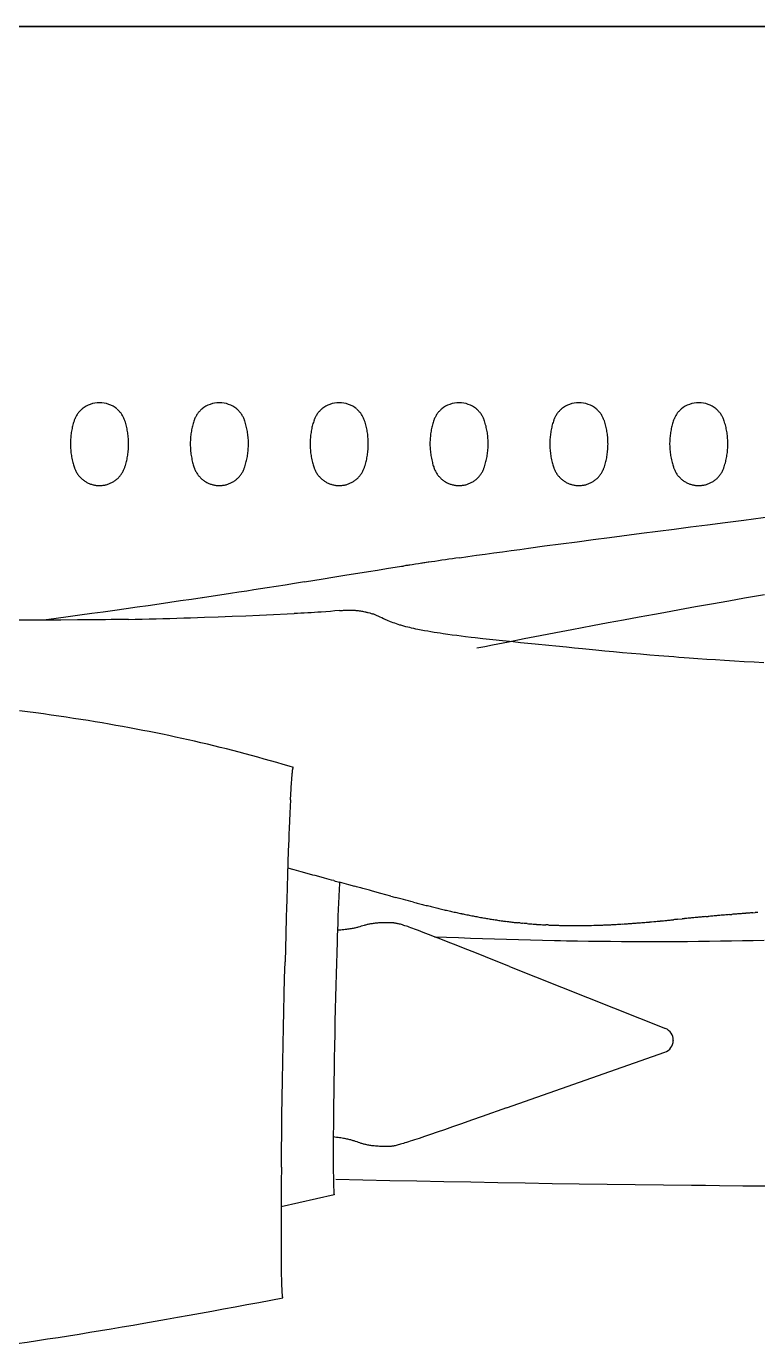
# Model space of a CAD drawing. Header units: millimetres. Extents: x -1718 to 143559, y -78490 to 15626.
# Drawn here: x 24777 to 28962, y -801 to 6736 of the extents above; entities that cross this region are included whole.
import ezdxf

# ---------------------------------------------------------------- set-up
doc = ezdxf.new("R2010")
doc.units = ezdxf.units.MM
doc.header["$MEASUREMENT"] = 0
doc.layers.get('0').update_dxf_attribs({"linetype": 'CONTINUOUS'})

msp = doc.modelspace()

# ---------------------------------------------------------------- linework, layer by layer
at = {"color": 7, "ltscale": 0.03937}
for p, q in [((42797.4, 6736.5), (14934.1, 6736.5)), ((14934.1, 6736.5), (42798.3, 6736.5)), ((42797.4, 6736.5), (14934.1, 6736.5)), ((27446.2, 3225.6), (27389.5, 3232.1)), ((26309.5, 1909.4), (26272.6, 1919.4)), ((26350, 1898.5), (26309.5, 1909.4)), ((26416.7, 1880.5), (26357.1, 1896.6)), ((26478.1, 1864), (26428.9, 1877.3)), ((26523.9, 1851.6), (26482.4, 1862.8)), ((26657.1, 1815.8), (26623.3, 1824.9)), ((26739.8, 1793.4), (26703, 1803.4)), ((26805.5, 1775.6), (26757.9, 1788.5)), ((26834.1, 1767.9), (26805.5, 1775.6)), ((26862.7, 1760.1), (26834.1, 1767.9)), ((28505.2, 1627.1), (28530.2, 1629.6)), ((27542, 1357.6), (28434.1, 1002.7)), ((27525.8, 548.4), (28431.4, 867.1)), ((26539.3, 49.7), (26234.6, -17.7))]:
    msp.add_line(p, q, dxfattribs=at)
at = {"color": 7, "ltscale": 1.15342e-05}
msp.add_line((27351.5, 3697), (27351.5, 3697), dxfattribs=at)
msp.add_line((27351.5, 3697), (27351.5, 3697), dxfattribs=at)
at = {"color": 7, "ltscale": 3.84473e-06}
msp.add_line((25949.9, 3479.2), (25949.9, 3479.2), dxfattribs=at)
msp.add_line((25949.9, 3479.2), (25949.9, 3479.2), dxfattribs=at)
at = {"color": 7, "ltscale": 9.61184e-06}
msp.add_line((25361.1, 3343.3), (25361.1, 3343.3), dxfattribs=at)
at = {"color": 7, "ltscale": 0.007307}
msp.add_line((26357.1, 1896.6), (26350, 1898.5), dxfattribs=at)
at = {"color": 7, "ltscale": 0.012387}
msp.add_line((26428.9, 1877.3), (26416.7, 1880.5), dxfattribs=at)
at = {"color": 7, "ltscale": 0.004293}
msp.add_line((26482.4, 1862.8), (26478.1, 1864), dxfattribs=at)
at = {"color": 7, "ltscale": 0.012532}
msp.add_line((26536.2, 1848.3), (26523.9, 1851.6), dxfattribs=at)
at = {"color": 7, "ltscale": 0.012501}
msp.add_line((26703, 1803.4), (26690.7, 1806.7), dxfattribs=at)
at = {"color": 7, "ltscale": 0.018505}
msp.add_line((26757.9, 1788.5), (26739.8, 1793.4), dxfattribs=at)
at = {"color": 7, "ltscale": 0.014645}
msp.add_line((26905.7, 1748.6), (26891.3, 1752.4), dxfattribs=at)
at = {"color": 7, "ltscale": 0.014646}
msp.add_line((26920.1, 1744.7), (26905.7, 1748.6), dxfattribs=at)
at = {"color": 7, "ltscale": 0.014661}
msp.add_line((26934.5, 1740.9), (26920.1, 1744.7), dxfattribs=at)
at = {"color": 7, "ltscale": 0.014689}
msp.add_line((26948.9, 1737.1), (26934.5, 1740.9), dxfattribs=at)
at = {"color": 7, "ltscale": 0.014716}
msp.add_line((26963.4, 1733.2), (26948.9, 1737.1), dxfattribs=at)
at = {"color": 7, "ltscale": 0.014747}
msp.add_line((26977.9, 1729.4), (26963.4, 1733.2), dxfattribs=at)
at = {"color": 7, "ltscale": 0.014763}
msp.add_line((26992.4, 1725.6), (26977.9, 1729.4), dxfattribs=at)
at = {"color": 7, "ltscale": 0.013291}
msp.add_line((28935.5, 1664.3), (28949, 1665.3), dxfattribs=at)
at = {"color": 7, "ltscale": 0.000980415}
msp.add_line((27906, 1591.6), (27907, 1591.6), dxfattribs=at)
at = {"color": 7, "ltscale": 0.012749}
msp.add_line((28011.6, 1592.6), (28024.6, 1592.9), dxfattribs=at)
at = {"color": 7, "ltscale": 0.012715}
msp.add_line((28024.6, 1592.9), (28037.5, 1593.2), dxfattribs=at)
at = {"color": 7, "ltscale": 0.012694}
msp.add_line((28050.4, 1593.6), (28063.3, 1594), dxfattribs=at)
at = {"color": 7, "ltscale": 0.012668}
msp.add_line((28063.3, 1594), (28076.2, 1594.5), dxfattribs=at)
at = {"color": 7, "ltscale": 0.012633}
msp.add_line((28089.1, 1595), (28101.9, 1595.6), dxfattribs=at)
at = {"color": 7, "ltscale": 0.012604}
msp.add_line((28101.9, 1595.6), (28114.7, 1596.1), dxfattribs=at)
at = {"color": 7, "ltscale": 0.01258}
msp.add_line((28127.5, 1596.8), (28140.3, 1597.4), dxfattribs=at)
at = {"color": 7, "ltscale": 0.012558}
msp.add_line((28140.3, 1597.4), (28153.1, 1598.1), dxfattribs=at)
at = {"color": 7, "ltscale": 0.012543}
msp.add_line((28165.8, 1598.8), (28178.5, 1599.5), dxfattribs=at)
at = {"color": 7, "ltscale": 0.012529}
msp.add_line((28178.5, 1599.5), (28191.3, 1600.3), dxfattribs=at)
at = {"color": 7, "ltscale": 0.01237}
msp.add_line((28355.2, 1612.9), (28367.7, 1614), dxfattribs=at)
at = {"color": 7, "ltscale": 0.013323}
msp.add_line((28665.3, 1642.3), (28678.8, 1643.5), dxfattribs=at)
at = {"color": 7, "ltscale": 0.013301}
msp.add_line((28800.4, 1653.9), (28813.9, 1655), dxfattribs=at)
at = {"color": 7, "ltscale": 0.000738279}
msp.add_line((28479.7, 934.7), (28479.7, 933.9), dxfattribs=at)
at = {"color": 7, "ltscale": 0.03937}
for points in [[(25095.4, 4546.6), (25091.8, 4543.5), (25088.3, 4540.2), (25084.9, 4536.9), (25081.6, 4533.4), (25078.4, 4529.9), (25075.4, 4526.2), (25072.5, 4522.5), (25069.7, 4518.6), (25067, 4514.7), (25064.5, 4510.7), (25062.1, 4506.6), (25059.8, 4502.5), (25057.7, 4498.3), (25055.7, 4494), (25053.9, 4489.6), (25052.4, 4486), (25051.1, 4482.4), (25049.5, 4477.4), (25047.3, 4470.5), (25045.2, 4463.5), (25043.2, 4456.4), (25041.4, 4449.4), (25039.6, 4442.3), (25038.1, 4435.1), (25036.6, 4428), (25035.2, 4420.8), (25034, 4413.2), (25032.8, 4405.6), (25031.8, 4397.9), (25031, 4390.3), (25030.3, 4382.6), (25029.7, 4374.9), (25029.3, 4367.3), (25029, 4359.6), (25028.9, 4351.9), (25028.9, 4344.1), (25029, 4336.4), (25029.3, 4328.7), (25029.7, 4321), (25030.3, 4313), (25031.1, 4304.9), (25032, 4296.9), (25033, 4288.9), (25034.2, 4280.9), (25035.6, 4272.9), (25037.1, 4264.9), (25038.7, 4257), (25040.5, 4249.1), (25042.5, 4241.2), (25044.3, 4234.7), (25046.1, 4228.2), (25048.1, 4221.7), (25050.1, 4215.2), (25051.5, 4211), (25052.7, 4207.8), (25053.8, 4204.9), (25055.6, 4200.5), (25057.6, 4196.1), (25059.8, 4191.7), (25062, 4187.5), (25064.4, 4183.3), (25067, 4179.2), (25069.6, 4175.1), (25072.5, 4171.2), (25075.4, 4167.3), (25078.4, 4163.6), (25081.6, 4159.9), (25084.9, 4156.3), (25088.3, 4152.9), (25091.8, 4149.5), (25095.4, 4146.3), (25099.2, 4143.1), (25103, 4140.1), (25106.8, 4137.3), (25110.7, 4134.6), (25114.7, 4132.1), (25118.8, 4129.6), (25122.9, 4127.3), (25127.1, 4125.1), (25131.4, 4123.1), (25135.7, 4121.1), (25140.1, 4119.4), (25144.6, 4117.7), (25149.1, 4116.2), (25153.6, 4114.8), (25158.2, 4113.6), (25162.9, 4112.5), (25167.5, 4111.6), (25172.2, 4110.8), (25176.9, 4110.1), (25181.5, 4109.6), (25186.2, 4109.3), (25190.8, 4109.1), (25195.4, 4109)], [(25195.4, 4109), (25199.1, 4109), (25202.8, 4109.2), (25206.5, 4109.4), (25211.2, 4109.8), (25215.9, 4110.4), (25220.5, 4111.1), (25225.2, 4111.9), (25229.8, 4112.9), (25234.3, 4114), (25238.9, 4115.3), (25243.4, 4116.7), (25247.8, 4118.3), (25252.2, 4120), (25256.6, 4121.8), (25260.9, 4123.7), (25265.1, 4125.8), (25269.2, 4128), (25273.3, 4130.4), (25277.3, 4132.8), (25281.2, 4135.4), (25285.1, 4138.1), (25288.9, 4141), (25292.7, 4144), (25296.3, 4147.1), (25299.8, 4150.3), (25303.3, 4153.6), (25306.6, 4157.1), (25309.8, 4160.6), (25312.9, 4164.2), (25315.9, 4167.9), (25318.8, 4171.7), (25321.5, 4175.6), (25324.1, 4179.6), (25326.6, 4183.7), (25329, 4187.8), (25331.2, 4192), (25333.3, 4196.3), (25335.2, 4200.6), (25337, 4205), (25338.1, 4207.8), (25339.6, 4212), (25341.1, 4216.4), (25343.3, 4223.7), (25345.5, 4231), (25347.5, 4238.3), (25349.4, 4245.7), (25351.2, 4253.1), (25352.8, 4260.6), (25354.3, 4268), (25355.7, 4275.5), (25356.9, 4283), (25358, 4290.5), (25359, 4298.5), (25359.9, 4306.5), (25360.6, 4314.5), (25361.2, 4322.5), (25361.6, 4330.6), (25361.8, 4338.6), (25361.9, 4346.6), (25361.9, 4354.7), (25361.7, 4362.7), (25361.3, 4370.7), (25360.8, 4378.7), (25360.1, 4386.7), (25359.3, 4394.7), (25358.4, 4402.6), (25357.2, 4410.5), (25356, 4418.2), (25354.6, 4425.9), (25353.1, 4433.5), (25351.4, 4441.1), (25349.6, 4448.7), (25347.7, 4456.2), (25345.6, 4463.7), (25343.3, 4471.1), (25340.9, 4478.5), (25339.9, 4481.8), (25338.4, 4485.9), (25337, 4489.5), (25335.1, 4493.9), (25333.1, 4498.2), (25331, 4502.4), (25328.8, 4506.6), (25326.3, 4510.6), (25323.8, 4514.6), (25321.2, 4518.6), (25318.4, 4522.4), (25315.4, 4526.1), (25312.4, 4529.8), (25309.2, 4533.4), (25306, 4536.8), (25302.6, 4540.2), (25299.1, 4543.4), (25295.5, 4546.6)], [(25781.4, 4546.6), (25777.7, 4543.5), (25774.2, 4540.2), (25770.9, 4536.9), (25767.6, 4533.4), (25764.4, 4529.9), (25761.4, 4526.2), (25758.5, 4522.5), (25755.7, 4518.6), (25753, 4514.7), (25750.5, 4510.7), (25748.1, 4506.6), (25745.8, 4502.5), (25743.7, 4498.3), (25741.7, 4494), (25739.8, 4489.6), (25738.4, 4486), (25737.1, 4482.4), (25735.5, 4477.4), (25733.3, 4470.5), (25731.2, 4463.5), (25729.2, 4456.4), (25727.4, 4449.4), (25725.6, 4442.3), (25724, 4435.1), (25722.6, 4428), (25721.2, 4420.8), (25720, 4413.2), (25718.8, 4405.6), (25717.8, 4397.9), (25717, 4390.3), (25716.3, 4382.6), (25715.7, 4374.9), (25715.3, 4367.3), (25715, 4359.6), (25714.9, 4351.9), (25714.9, 4344.1), (25715, 4336.4), (25715.3, 4328.7), (25715.7, 4321), (25716.3, 4313), (25717, 4304.9), (25717.9, 4296.9), (25719, 4288.9), (25720.2, 4280.9), (25721.6, 4272.9), (25723.1, 4264.9), (25724.7, 4257), (25726.5, 4249.1), (25728.5, 4241.2), (25730.2, 4234.7), (25732.1, 4228.2), (25734.1, 4221.7), (25736.1, 4215.2), (25737.5, 4211), (25738.7, 4207.8), (25739.8, 4204.9), (25741.6, 4200.5), (25743.6, 4196.1), (25745.7, 4191.7), (25748, 4187.5), (25750.4, 4183.3), (25753, 4179.2), (25755.6, 4175.1), (25758.4, 4171.2), (25761.4, 4167.3), (25764.4, 4163.6), (25767.6, 4159.9), (25770.9, 4156.3), (25774.3, 4152.9), (25777.8, 4149.5), (25781.4, 4146.3), (25785.2, 4143.1), (25789, 4140.1), (25792.8, 4137.3), (25796.7, 4134.6), (25800.7, 4132.1), (25804.7, 4129.6), (25808.9, 4127.3), (25813.1, 4125.1), (25817.4, 4123.1), (25821.7, 4121.1), (25826.1, 4119.4), (25830.6, 4117.7), (25835.1, 4116.2), (25839.6, 4114.8), (25844.2, 4113.6), (25848.9, 4112.5), (25853.5, 4111.6), (25858.2, 4110.8), (25862.9, 4110.1), (25867.5, 4109.6), (25872.1, 4109.3), (25876.8, 4109.1), (25881.4, 4109)], [(25881.4, 4109), (25885.1, 4109), (25888.8, 4109.2), (25892.5, 4109.4), (25897.2, 4109.8), (25901.8, 4110.4), (25906.5, 4111.1), (25911.1, 4111.9), (25915.8, 4112.9), (25920.3, 4114), (25924.9, 4115.3), (25929.4, 4116.7), (25933.8, 4118.3), (25938.2, 4120), (25942.6, 4121.8), (25946.8, 4123.7), (25951.1, 4125.8), (25955.2, 4128), (25959.3, 4130.4), (25963.3, 4132.8), (25967.2, 4135.4), (25971.1, 4138.1), (25974.9, 4141), (25978.6, 4144), (25982.3, 4147.1), (25985.8, 4150.3), (25989.3, 4153.6), (25992.6, 4157.1), (25995.8, 4160.6), (25998.9, 4164.2), (26001.9, 4167.9), (26004.8, 4171.7), (26007.5, 4175.6), (26010.1, 4179.6), (26012.6, 4183.7), (26014.9, 4187.8), (26017.2, 4192), (26019.3, 4196.3), (26021.2, 4200.6), (26023, 4205), (26024.1, 4207.8), (26025.6, 4212), (26027, 4216.4), (26029.3, 4223.7), (26031.5, 4231), (26033.5, 4238.3), (26035.4, 4245.7), (26037.2, 4253.1), (26038.8, 4260.6), (26040.3, 4268), (26041.7, 4275.5), (26042.9, 4283), (26044, 4290.5), (26045, 4298.5), (26045.9, 4306.5), (26046.6, 4314.5), (26047.2, 4322.5), (26047.6, 4330.6), (26047.8, 4338.6), (26047.9, 4346.6), (26047.9, 4354.7), (26047.7, 4362.7), (26047.3, 4370.7), (26046.8, 4378.7), (26046.1, 4386.7), (26045.3, 4394.7), (26044.3, 4402.6), (26043.2, 4410.5), (26042, 4418.2), (26040.6, 4425.9), (26039.1, 4433.5), (26037.4, 4441.1), (26035.6, 4448.7), (26033.6, 4456.2), (26031.5, 4463.7), (26029.3, 4471.1), (26026.9, 4478.5), (26025.8, 4481.8), (26024.4, 4485.9), (26023, 4489.5), (26021.1, 4493.9), (26019.1, 4498.2), (26017, 4502.4), (26014.7, 4506.6), (26012.3, 4510.6), (26009.8, 4514.6), (26007.1, 4518.6), (26004.4, 4522.4), (26001.4, 4526.1), (25998.4, 4529.8), (25995.2, 4533.4), (25992, 4536.8), (25988.6, 4540.2), (25985.1, 4543.4), (25981.5, 4546.6)], [(26467.3, 4546.6), (26463.7, 4543.5), (26460.2, 4540.2), (26456.8, 4536.9), (26453.6, 4533.4), (26450.4, 4529.9), (26447.4, 4526.2), (26444.5, 4522.5), (26441.7, 4518.6), (26439, 4514.7), (26436.5, 4510.7), (26434.1, 4506.6), (26431.8, 4502.5), (26429.7, 4498.3), (26427.7, 4494), (26425.8, 4489.6), (26424.4, 4486), (26423.1, 4482.4), (26421.5, 4477.4), (26419.3, 4470.5), (26417.2, 4463.5), (26415.2, 4456.4), (26413.3, 4449.4), (26411.6, 4442.3), (26410, 4435.1), (26408.6, 4428), (26407.2, 4420.8), (26406, 4413.2), (26404.8, 4405.6), (26403.8, 4397.9), (26403, 4390.3), (26402.3, 4382.6), (26401.7, 4374.9), (26401.3, 4367.3), (26401, 4359.6), (26400.8, 4351.9), (26400.8, 4344.1), (26401, 4336.4), (26401.3, 4328.7), (26401.7, 4321), (26402.3, 4313), (26403, 4304.9), (26403.9, 4296.9), (26405, 4288.9), (26406.2, 4280.9), (26407.6, 4272.9), (26409.1, 4264.9), (26410.7, 4257), (26412.5, 4249.1), (26414.5, 4241.2), (26416.2, 4234.7), (26418.1, 4228.2), (26420.1, 4221.7), (26422.1, 4215.2), (26423.5, 4211), (26424.7, 4207.8), (26425.8, 4204.9), (26427.6, 4200.5), (26429.6, 4196.1), (26431.7, 4191.7), (26434, 4187.5), (26436.4, 4183.3), (26439, 4179.2), (26441.6, 4175.1), (26444.4, 4171.2), (26447.4, 4167.3), (26450.4, 4163.6), (26453.6, 4159.9), (26456.9, 4156.3), (26460.3, 4152.9), (26463.8, 4149.5), (26467.4, 4146.3), (26471.1, 4143.1), (26475, 4140.1), (26478.8, 4137.3), (26482.7, 4134.6), (26486.7, 4132.1), (26490.7, 4129.6), (26494.9, 4127.3), (26499.1, 4125.1), (26503.4, 4123.1), (26507.7, 4121.1), (26512.1, 4119.4), (26516.6, 4117.7), (26521.1, 4116.2), (26525.6, 4114.8), (26530.2, 4113.6), (26534.9, 4112.5), (26539.5, 4111.6), (26544.2, 4110.8), (26548.9, 4110.1), (26553.5, 4109.6), (26558.1, 4109.3), (26562.8, 4109.1), (26567.4, 4109)], [(26567.4, 4109), (26571.1, 4109), (26574.8, 4109.2), (26578.5, 4109.4), (26583.2, 4109.8), (26587.8, 4110.4), (26592.5, 4111.1), (26597.1, 4111.9), (26601.7, 4112.9), (26606.3, 4114), (26610.9, 4115.3), (26615.4, 4116.7), (26619.8, 4118.3), (26624.2, 4120), (26628.5, 4121.8), (26632.8, 4123.7), (26637.1, 4125.8), (26641.2, 4128), (26645.3, 4130.4), (26649.3, 4132.8), (26653.2, 4135.4), (26657.1, 4138.1), (26660.9, 4141), (26664.6, 4144), (26668.3, 4147.1), (26671.8, 4150.3), (26675.2, 4153.6), (26678.6, 4157.1), (26681.8, 4160.6), (26684.9, 4164.2), (26687.9, 4167.9), (26690.7, 4171.7), (26693.5, 4175.6), (26696.1, 4179.6), (26698.6, 4183.7), (26700.9, 4187.8), (26703.2, 4192), (26705.2, 4196.3), (26707.2, 4200.6), (26709, 4205), (26710.1, 4207.8), (26711.6, 4212), (26713, 4216.4), (26715.3, 4223.7), (26717.5, 4231), (26719.5, 4238.3), (26721.4, 4245.7), (26723.2, 4253.1), (26724.8, 4260.6), (26726.3, 4268), (26727.7, 4275.5), (26728.9, 4283), (26730, 4290.5), (26731, 4298.5), (26731.9, 4306.5), (26732.6, 4314.5), (26733.2, 4322.5), (26733.6, 4330.6), (26733.8, 4338.6), (26733.9, 4346.6), (26733.9, 4354.7), (26733.7, 4362.7), (26733.3, 4370.7), (26732.8, 4378.7), (26732.1, 4386.7), (26731.3, 4394.7), (26730.3, 4402.6), (26729.2, 4410.5), (26728, 4418.2), (26726.6, 4425.9), (26725.1, 4433.5), (26723.4, 4441.1), (26721.6, 4448.7), (26719.6, 4456.2), (26717.5, 4463.7), (26715.3, 4471.1), (26712.9, 4478.5), (26711.8, 4481.8), (26710.4, 4485.9), (26709, 4489.5), (26707.1, 4493.9), (26705.1, 4498.2), (26703, 4502.4), (26700.7, 4506.6), (26698.3, 4510.6), (26695.8, 4514.6), (26693.1, 4518.6), (26690.3, 4522.4), (26687.4, 4526.1), (26684.4, 4529.8), (26681.2, 4533.4), (26678, 4536.8), (26674.6, 4540.2), (26671.1, 4543.4), (26667.5, 4546.6)], [(27153.3, 4546.6), (27149.7, 4543.5), (27146.2, 4540.2), (27142.8, 4536.9), (27139.6, 4533.4), (27136.4, 4529.9), (27133.4, 4526.2), (27130.4, 4522.5), (27127.6, 4518.6), (27125, 4514.7), (27122.4, 4510.7), (27120, 4506.6), (27117.8, 4502.5), (27115.7, 4498.3), (27113.7, 4494), (27111.8, 4489.6), (27110.4, 4486), (27109.1, 4482.4), (27107.5, 4477.4), (27105.2, 4470.5), (27103.1, 4463.5), (27101.2, 4456.4), (27099.3, 4449.4), (27097.6, 4442.3), (27096, 4435.1), (27094.6, 4428), (27093.2, 4420.8), (27091.9, 4413.2), (27090.8, 4405.6), (27089.8, 4397.9), (27089, 4390.3), (27088.3, 4382.6), (27087.7, 4374.9), (27087.3, 4367.3), (27087, 4359.6), (27086.8, 4351.9), (27086.8, 4344.1), (27087, 4336.4), (27087.3, 4328.7), (27087.7, 4321), (27088.3, 4313), (27089, 4304.9), (27089.9, 4296.9), (27091, 4288.9), (27092.2, 4280.9), (27093.5, 4272.9), (27095, 4264.9), (27096.7, 4257), (27098.5, 4249.1), (27100.5, 4241.2), (27102.2, 4234.7), (27104.1, 4228.2), (27106, 4221.7), (27108.1, 4215.2), (27109.5, 4211), (27110.7, 4207.8), (27111.8, 4204.9), (27113.6, 4200.5), (27115.6, 4196.1), (27117.7, 4191.7), (27120, 4187.5), (27122.4, 4183.3), (27124.9, 4179.2), (27127.6, 4175.1), (27130.4, 4171.2), (27133.4, 4167.3), (27136.4, 4163.6), (27139.6, 4159.9), (27142.9, 4156.3), (27146.3, 4152.9), (27149.8, 4149.5), (27153.4, 4146.3), (27157.1, 4143.1), (27161, 4140.1), (27164.8, 4137.3), (27168.7, 4134.6), (27172.7, 4132.1), (27176.7, 4129.6), (27180.9, 4127.3), (27185.1, 4125.1), (27189.4, 4123.1), (27193.7, 4121.1), (27198.1, 4119.4), (27202.6, 4117.7), (27207.1, 4116.2), (27211.6, 4114.8), (27216.2, 4113.6), (27220.8, 4112.5), (27225.5, 4111.6), (27230.2, 4110.8), (27234.9, 4110.1), (27239.5, 4109.6), (27244.1, 4109.3), (27248.7, 4109.1), (27253.4, 4109)], [(27253.4, 4109), (27257.1, 4109), (27260.8, 4109.2), (27264.4, 4109.4), (27269.1, 4109.8), (27273.8, 4110.4), (27278.5, 4111.1), (27283.1, 4111.9), (27287.7, 4112.9), (27292.3, 4114), (27296.9, 4115.3), (27301.3, 4116.7), (27305.8, 4118.3), (27310.2, 4120), (27314.5, 4121.8), (27318.8, 4123.7), (27323, 4125.8), (27327.2, 4128), (27331.3, 4130.4), (27335.3, 4132.8), (27339.2, 4135.4), (27343.1, 4138.1), (27346.9, 4141), (27350.6, 4144), (27354.3, 4147.1), (27357.8, 4150.3), (27361.2, 4153.6), (27364.6, 4157.1), (27367.8, 4160.6), (27370.9, 4164.2), (27373.9, 4167.9), (27376.7, 4171.7), (27379.5, 4175.6), (27382.1, 4179.6), (27384.6, 4183.7), (27386.9, 4187.8), (27389.2, 4192), (27391.2, 4196.3), (27393.2, 4200.6), (27395, 4205), (27396.1, 4207.8), (27397.6, 4212), (27399, 4216.4), (27401.3, 4223.7), (27403.5, 4231), (27405.5, 4238.3), (27407.4, 4245.7), (27409.2, 4253.1), (27410.8, 4260.6), (27412.3, 4268), (27413.7, 4275.5), (27414.9, 4283), (27416, 4290.5), (27417, 4298.5), (27417.9, 4306.5), (27418.6, 4314.5), (27419.1, 4322.5), (27419.6, 4330.6), (27419.8, 4338.6), (27419.9, 4346.6), (27419.9, 4354.7), (27419.7, 4362.7), (27419.3, 4370.7), (27418.8, 4378.7), (27418.1, 4386.7), (27417.3, 4394.7), (27416.3, 4402.6), (27415.2, 4410.5), (27414, 4418.2), (27412.6, 4425.9), (27411.1, 4433.5), (27409.4, 4441.1), (27407.6, 4448.7), (27405.6, 4456.2), (27403.5, 4463.7), (27401.3, 4471.1), (27398.9, 4478.5), (27397.8, 4481.8), (27396.4, 4485.9), (27394.9, 4489.5), (27393.1, 4493.9), (27391.1, 4498.2), (27389, 4502.4), (27386.7, 4506.6), (27384.3, 4510.6), (27381.8, 4514.6), (27379.1, 4518.6), (27376.3, 4522.4), (27373.4, 4526.1), (27370.4, 4529.8), (27367.2, 4533.4), (27363.9, 4536.8), (27360.6, 4540.2), (27357.1, 4543.4), (27353.5, 4546.6)], [(27839.3, 4546.6), (27835.7, 4543.5), (27832.2, 4540.2), (27828.8, 4536.9), (27825.6, 4533.4), (27822.4, 4529.9), (27819.4, 4526.2), (27816.4, 4522.5), (27813.6, 4518.6), (27811, 4514.7), (27808.4, 4510.7), (27806, 4506.6), (27803.8, 4502.5), (27801.6, 4498.3), (27799.7, 4494), (27797.8, 4489.6), (27796.4, 4486), (27795.1, 4482.4), (27793.5, 4477.4), (27791.2, 4470.5), (27789.1, 4463.5), (27787.2, 4456.4), (27785.3, 4449.4), (27783.6, 4442.3), (27782, 4435.1), (27780.5, 4428), (27779.2, 4420.8), (27777.9, 4413.2), (27776.8, 4405.6), (27775.8, 4397.9), (27775, 4390.3), (27774.2, 4382.6), (27773.7, 4374.9), (27773.3, 4367.3), (27773, 4359.6), (27772.8, 4351.9), (27772.8, 4344.1), (27773, 4336.4), (27773.3, 4328.7), (27773.7, 4321), (27774.3, 4313), (27775, 4304.9), (27775.9, 4296.9), (27777, 4288.9), (27778.2, 4280.9), (27779.5, 4272.9), (27781, 4264.9), (27782.7, 4257), (27784.5, 4249.1), (27786.5, 4241.2), (27788.2, 4234.7), (27790.1, 4228.2), (27792, 4221.7), (27794.1, 4215.2), (27795.5, 4211), (27796.7, 4207.8), (27797.8, 4204.9), (27799.6, 4200.5), (27801.6, 4196.1), (27803.7, 4191.7), (27806, 4187.5), (27808.4, 4183.3), (27810.9, 4179.2), (27813.6, 4175.1), (27816.4, 4171.2), (27819.3, 4167.3), (27822.4, 4163.6), (27825.6, 4159.9), (27828.9, 4156.3), (27832.3, 4152.9), (27835.8, 4149.5), (27839.4, 4146.3), (27843.1, 4143.1), (27847, 4140.1), (27850.8, 4137.3), (27854.7, 4134.6), (27858.7, 4132.1), (27862.7, 4129.6), (27866.9, 4127.3), (27871.1, 4125.1), (27875.3, 4123.1), (27879.7, 4121.1), (27884.1, 4119.4), (27888.5, 4117.7), (27893.1, 4116.2), (27897.6, 4114.8), (27902.2, 4113.6), (27906.8, 4112.5), (27911.5, 4111.6), (27916.2, 4110.8), (27920.9, 4110.1), (27925.5, 4109.6), (27930.1, 4109.3), (27934.7, 4109.1), (27939.4, 4109)], [(27939.4, 4109), (27943.1, 4109), (27946.7, 4109.2), (27950.4, 4109.4), (27955.1, 4109.8), (27959.8, 4110.4), (27964.5, 4111.1), (27969.1, 4111.9), (27973.7, 4112.9), (27978.3, 4114), (27982.8, 4115.3), (27987.3, 4116.7), (27991.8, 4118.3), (27996.2, 4120), (28000.5, 4121.8), (28004.8, 4123.7), (28009, 4125.8), (28013.2, 4128), (28017.3, 4130.4), (28021.3, 4132.8), (28025.2, 4135.4), (28029.1, 4138.1), (28032.9, 4141), (28036.6, 4144), (28040.3, 4147.1), (28043.8, 4150.3), (28047.2, 4153.6), (28050.6, 4157.1), (28053.8, 4160.6), (28056.9, 4164.2), (28059.9, 4167.9), (28062.7, 4171.7), (28065.5, 4175.6), (28068.1, 4179.6), (28070.6, 4183.7), (28072.9, 4187.8), (28075.1, 4192), (28077.2, 4196.3), (28079.2, 4200.6), (28081, 4205), (28082.1, 4207.8), (28083.6, 4212), (28085, 4216.4), (28087.3, 4223.7), (28089.5, 4231), (28091.5, 4238.3), (28093.4, 4245.7), (28095.1, 4253.1), (28096.8, 4260.6), (28098.3, 4268), (28099.6, 4275.5), (28100.9, 4283), (28102, 4290.5), (28103, 4298.5), (28103.9, 4306.5), (28104.6, 4314.5), (28105.1, 4322.5), (28105.5, 4330.6), (28105.8, 4338.6), (28105.9, 4346.6), (28105.8, 4354.7), (28105.6, 4362.7), (28105.3, 4370.7), (28104.8, 4378.7), (28104.1, 4386.7), (28103.3, 4394.7), (28102.3, 4402.6), (28101.2, 4410.5), (28100, 4418.2), (28098.6, 4425.9), (28097, 4433.5), (28095.4, 4441.1), (28093.6, 4448.7), (28091.6, 4456.2), (28089.5, 4463.7), (28087.3, 4471.1), (28084.9, 4478.5), (28083.8, 4481.8), (28082.4, 4485.9), (28080.9, 4489.5), (28079.1, 4493.9), (28077.1, 4498.2), (28075, 4502.4), (28072.7, 4506.6), (28070.3, 4510.6), (28067.8, 4514.6), (28065.1, 4518.6), (28062.3, 4522.4), (28059.4, 4526.1), (28056.4, 4529.8), (28053.2, 4533.4), (28049.9, 4536.8), (28046.5, 4540.2), (28043.1, 4543.4), (28039.5, 4546.6)], [(28525.3, 4546.6), (28521.7, 4543.5), (28518.2, 4540.2), (28514.8, 4536.9), (28511.5, 4533.4), (28508.4, 4529.9), (28505.3, 4526.2), (28502.4, 4522.5), (28499.6, 4518.6), (28497, 4514.7), (28494.4, 4510.7), (28492, 4506.6), (28489.8, 4502.5), (28487.6, 4498.3), (28485.7, 4494), (28483.8, 4489.6), (28482.4, 4486), (28481.1, 4482.4), (28479.4, 4477.4), (28477.2, 4470.5), (28475.1, 4463.5), (28473.2, 4456.4), (28471.3, 4449.4), (28469.6, 4442.3), (28468, 4435.1), (28466.5, 4428), (28465.2, 4420.8), (28463.9, 4413.2), (28462.8, 4405.6), (28461.8, 4397.9), (28460.9, 4390.3), (28460.2, 4382.6), (28459.7, 4374.9), (28459.2, 4367.3), (28459, 4359.6), (28458.8, 4351.9), (28458.8, 4344.1), (28459, 4336.4), (28459.2, 4328.7), (28459.7, 4321), (28460.3, 4313), (28461, 4304.9), (28461.9, 4296.9), (28463, 4288.9), (28464.2, 4280.9), (28465.5, 4272.9), (28467, 4264.9), (28468.7, 4257), (28470.5, 4249.1), (28472.5, 4241.2), (28474.2, 4234.7), (28476.1, 4228.2), (28478, 4221.7), (28480.1, 4215.2), (28481.5, 4211), (28482.7, 4207.8), (28483.7, 4204.9), (28485.6, 4200.5), (28487.6, 4196.1), (28489.7, 4191.7), (28492, 4187.5), (28494.4, 4183.3), (28496.9, 4179.2), (28499.6, 4175.1), (28502.4, 4171.2), (28505.3, 4167.3), (28508.4, 4163.6), (28511.6, 4159.9), (28514.8, 4156.3), (28518.3, 4152.9), (28521.8, 4149.5), (28525.4, 4146.3), (28529.1, 4143.1), (28532.9, 4140.1), (28536.8, 4137.3), (28540.7, 4134.6), (28544.6, 4132.1), (28548.7, 4129.6), (28552.8, 4127.3), (28557.1, 4125.1), (28561.3, 4123.1), (28565.7, 4121.1), (28570.1, 4119.4), (28574.5, 4117.7), (28579, 4116.2), (28583.6, 4114.8), (28588.2, 4113.6), (28592.8, 4112.5), (28597.5, 4111.6), (28602.2, 4110.8), (28606.9, 4110.1), (28611.5, 4109.6), (28616.1, 4109.3), (28620.7, 4109.1), (28625.3, 4109)], [(28625.3, 4109), (28629, 4109), (28632.7, 4109.2), (28636.4, 4109.4), (28641.1, 4109.8), (28645.8, 4110.4), (28650.5, 4111.1), (28655.1, 4111.9), (28659.7, 4112.9), (28664.3, 4114), (28668.8, 4115.3), (28673.3, 4116.7), (28677.8, 4118.3), (28682.2, 4120), (28686.5, 4121.8), (28690.8, 4123.7), (28695, 4125.8), (28699.2, 4128), (28703.3, 4130.4), (28707.3, 4132.8), (28711.2, 4135.4), (28715, 4138.1), (28718.9, 4141), (28722.6, 4144), (28726.2, 4147.1), (28729.8, 4150.3), (28733.2, 4153.6), (28736.5, 4157.1), (28739.8, 4160.6), (28742.9, 4164.2), (28745.8, 4167.9), (28748.7, 4171.7), (28751.5, 4175.6), (28754.1, 4179.6), (28756.6, 4183.7), (28758.9, 4187.8), (28761.1, 4192), (28763.2, 4196.3), (28765.2, 4200.6), (28767, 4205), (28768.1, 4207.8), (28769.6, 4212), (28771, 4216.4), (28773.3, 4223.7), (28775.4, 4231), (28777.5, 4238.3), (28779.4, 4245.7), (28781.1, 4253.1), (28782.8, 4260.6), (28784.3, 4268), (28785.6, 4275.5), (28786.9, 4283), (28788, 4290.5), (28789, 4298.5), (28789.9, 4306.5), (28790.6, 4314.5), (28791.1, 4322.5), (28791.5, 4330.6), (28791.8, 4338.6), (28791.9, 4346.6), (28791.8, 4354.7), (28791.6, 4362.7), (28791.3, 4370.7), (28790.8, 4378.7), (28790.1, 4386.7), (28789.3, 4394.7), (28788.3, 4402.6), (28787.2, 4410.5), (28785.9, 4418.2), (28784.6, 4425.9), (28783, 4433.5), (28781.4, 4441.1), (28779.6, 4448.7), (28777.6, 4456.2), (28775.5, 4463.7), (28773.3, 4471.1), (28770.9, 4478.5), (28769.8, 4481.8), (28768.3, 4485.9), (28766.9, 4489.5), (28765.1, 4493.9), (28763.1, 4498.2), (28761, 4502.4), (28758.7, 4506.6), (28756.3, 4510.6), (28753.8, 4514.6), (28751.1, 4518.6), (28748.3, 4522.4), (28745.4, 4526.1), (28742.4, 4529.8), (28739.2, 4533.4), (28735.9, 4536.8), (28732.5, 4540.2), (28729, 4543.4), (28725.4, 4546.6)], [(27255.1, 3695.8), (27304.2, 3702.8), (27353.3, 3709.8), (27402.7, 3716.7), (27452.2, 3723.6), (27502, 3730.5), (27551.8, 3737.3), (27601.1, 3744), (27650.5, 3750.7), (27743.3, 3763.2), (27836.6, 3775.6), (27928.9, 3787.9), (28021.8, 3800.1), (28113.6, 3812.1), (28298, 3836.2), (28483.8, 3860.3), (28578.6, 3872.6), (28675.3, 3885.1), (28776.8, 3898.2), (28882.4, 3911.6), (28938.3, 3918.7), (28994.1, 3925.7), (29054.3, 3933.2), (29114.5, 3940.6)], [(26369, 3557.9), (26476.2, 3575.4), (26530.3, 3584.2), (26611.9, 3597.5), (26673.5, 3607.4), (26735.5, 3617.3), (26787, 3625.4), (26838.8, 3633.5)], [(26838.8, 3633.5), (26923.6, 3646.8), (26935.5, 3648.6)], [(26369, 3557.9), (26311, 3548.4), (26258.2, 3539.9), (26206.3, 3531.6), (26155.3, 3523.5), (26117, 3517.5), (26078.9, 3511.6), (26037.7, 3505.3), (25993.4, 3498.5), (25944.6, 3491.1), (25835.3, 3474.6), (25772.1, 3465)], [(27354.9, 3179.7), (27400.2, 3188.7), (27445.5, 3197.7), (27536.1, 3215.5), (27626.6, 3233.2), (27717, 3250.7), (27807.5, 3268.1), (27897.9, 3285.3), (27957.9, 3296.7), (28017.9, 3308), (28106.6, 3324.6), (28195.3, 3341.1), (28284.1, 3357.5), (28372.9, 3373.8), (28425.1, 3383.3), (28516, 3399.8), (28606.8, 3416.1), (28697.7, 3432.3), (28798.3, 3450.1), (28887.9, 3465.8), (28944.9, 3475.7), (29002, 3485.6)], [(25782.6, 3466.6), (25721.2, 3457.5), (25659.8, 3448.5), (25598.5, 3439.5), (25537.2, 3430.7), (25474.4, 3421.6), (25411.6, 3412.7), (25347.3, 3403.6), (25283.1, 3394.6), (25217.2, 3385.4), (25151.3, 3376.3), (25083.5, 3367), (25015.7, 3357.8), (24946.4, 3348.4), (24877.2, 3339.1)], [(26569.1, 3393.7), (26542.8, 3391.4), (26516.6, 3389.2), (26490.5, 3387.1), (26464.3, 3385.2), (26444.9, 3383.8), (26425.6, 3382.4), (26406.2, 3381.2), (26386.9, 3380), (26367.5, 3378.9), (26348.2, 3377.9), (26328.8, 3376.9), (26309.5, 3376.1)], [(26569.1, 3393.7), (26580.3, 3394.6), (26586, 3395), (26591.7, 3395.3), (26597.3, 3395.7), (26603, 3395.9), (26611.5, 3396.2), (26620, 3396.4), (26628.5, 3396.4), (26637, 3396.3), (26645.3, 3396.1), (26649.5, 3395.9), (26653.6, 3395.6), (26657.8, 3395.4), (26661.9, 3395), (26668.6, 3394.4), (26675.2, 3393.7), (26681.9, 3392.9), (26688.6, 3391.9), (26695.4, 3390.8), (26701.3, 3389.7), (26707.2, 3388.5), (26713.2, 3387.3), (26717.7, 3386.2)], [(25361.1, 3343.3), (25336.7, 3342.8), (25312.4, 3342.4), (25286.8, 3342.1), (25261.2, 3341.7), (25229.3, 3341.4), (25197.4, 3341.1), (25154.8, 3340.8), (25126.4, 3340.6), (25069.7, 3340.2), (24973.9, 3339.7), (24878.2, 3339.3), (24783.8, 3338.9), (24689.5, 3338.6)], [(25361.1, 3343.3), (25399.6, 3344.1), (25439.4, 3345), (25479.1, 3346), (25518.8, 3347), (25558.4, 3348.1), (25598, 3349.2), (25637.6, 3350.4), (25677.2, 3351.6), (25716.7, 3352.9), (25756.3, 3354.2), (25795.9, 3355.6), (25874.9, 3358.4), (25954, 3361.4), (26033, 3364.4), (26112, 3367.6), (26191, 3370.9), (26269.9, 3374.3), (26309.5, 3376.1)], [(26717.7, 3386.2), (26721.6, 3385.3), (26725.6, 3384.3), (26729.6, 3383.2), (26733.6, 3382.1), (26741.7, 3379.8), (26749.8, 3377.3), (26758, 3374.7)], [(26960.2, 3298.6), (26948.8, 3301.5), (26937.4, 3304.6), (26931.7, 3306.1), (26926, 3307.7), (26920.5, 3309.4), (26915, 3311), (26904.9, 3314.1), (26895, 3317.4), (26885.2, 3320.8), (26875.7, 3324.2), (26866.3, 3327.8), (26861.4, 3329.7), (26856.6, 3331.6), (26847.2, 3335.5), (26840.6, 3338.4), (26834.2, 3341.2), (26826.4, 3344.7), (26821.4, 3347), (26811.5, 3351.6), (26801.9, 3356.1), (26797.3, 3358.3), (26790.3, 3361.5), (26785.2, 3363.8), (26780.1, 3366.1), (26776.3, 3367.7), (26772.5, 3369.3), (26768.7, 3370.8), (26765, 3372.2), (26761.5, 3373.5), (26758, 3374.7)], [(27389.6, 3232.1), (27345.1, 3237.3), (27322.9, 3239.9), (27289.8, 3243.9), (27265.1, 3247), (27240.5, 3250.2), (27214.3, 3253.7), (27188.4, 3257.3), (27175.5, 3259.1), (27162.6, 3261), (27145.6, 3263.5), (27128.6, 3266.1), (27111.8, 3268.8), (27092.7, 3271.9), (27073.7, 3275.2), (27055, 3278.6), (27045.6, 3280.3), (27036.4, 3282.1), (27027.2, 3283.9), (27018, 3285.7), (27005.9, 3288.2), (26993.9, 3290.8), (26982, 3293.5), (26971.1, 3296), (26960.2, 3298.6)], [(28998.4, 3095.1), (28942.3, 3098.1), (28885.9, 3101.2), (28829.2, 3104.6), (28772.3, 3108.1), (28721.9, 3111.3), (28671.3, 3114.6), (28620.6, 3118.1), (28569.8, 3121.8), (28540.9, 3123.9), (28512.1, 3126), (28483.1, 3128.2), (28454.1, 3130.5), (28396.1, 3135.1), (28344.5, 3139.3), (28292.8, 3143.7), (28241.2, 3148.2), (28189.5, 3152.8), (28138.2, 3157.4), (28087, 3162.2), (28035.9, 3167), (27997.6, 3170.7), (27959.4, 3174.4), (27913.8, 3178.9), (27868.4, 3183.4), (27808.1, 3189.4), (27768.1, 3193.4), (27688.7, 3201.4), (27604.9, 3209.9), (27563.6, 3214), (27502.3, 3220.1), (27446.2, 3225.6)], [(26304.8, 2495.8), (26281.6, 2502.8), (26245.7, 2513.4), (26209.8, 2523.8), (26173.9, 2534.1), (26138, 2544.3), (26102, 2554.2), (26066, 2564), (26029.9, 2573.7), (25993.9, 2583.2), (25957.7, 2592.6), (25921.6, 2601.8), (25885.3, 2610.8), (25849, 2619.7), (25812.7, 2628.5), (25776.2, 2637.1), (25739.7, 2645.5), (25703, 2653.9), (25666.3, 2662), (25629.4, 2670.1), (25592.4, 2678), (25555.2, 2685.8), (25517.8, 2693.4), (25480.3, 2701), (25442.5, 2708.4), (25404.6, 2715.7), (25366.3, 2722.9), (25327.8, 2730), (25288.9, 2736.9), (25249.8, 2743.8), (25210.2, 2750.6), (25170.2, 2757.3), (25129.8, 2763.9), (25088.8, 2770.4), (25047.3, 2776.8), (25005.3, 2783.2), (24962.6, 2789.5), (24919.2, 2795.8), (24875, 2802), (24830, 2808.2), (24784.1, 2814.3), (24737.3, 2820.4)], [(26288.5, 2310.3), (26290.2, 2342.5), (26291.9, 2372.1), (26292.8, 2386.4), (26293.7, 2399.9), (26294.5, 2411.6), (26295.3, 2422.5), (26296.6, 2439.4), (26297.2, 2447.4), (26297.9, 2454.9), (26298.5, 2461.1), (26299.1, 2466.8), (26299.9, 2474), (26300.7, 2480.2), (26301.5, 2485.3), (26302.2, 2489.1), (26302.6, 2490.7), (26302.9, 2492), (26303.2, 2493.2), (26303.6, 2494.1), (26303.8, 2494.7), (26304, 2495.2), (26304.2, 2495.4), (26304.4, 2495.6), (26304.6, 2495.8), (26304.8, 2495.8)], [(26288.5, 2310.3), (26286.6, 2273.4), (26284.7, 2233.7), (26282.9, 2191.4), (26281, 2146.8), (26279.7, 2116), (26278.5, 2084.2), (26276, 2018.4), (26273.7, 1951.6), (26271.3, 1882.6), (26269.1, 1811.8), (26266.8, 1739.3), (26265.4, 1690.3), (26263.9, 1640.9), (26261.2, 1540.8), (26259.1, 1462.2), (26257.1, 1383.1)], [(26569.6, 1839.4), (26568.5, 1823.5), (26567.5, 1806), (26566.5, 1786.8), (26565.7, 1771.4), (26564.9, 1755.3), (26563.3, 1720.8), (26561.7, 1683.9), (26560.2, 1645.7), (26558.7, 1605.7), (26557.2, 1564.4), (26556.2, 1532.6), (26555.1, 1500.2), (26553.1, 1434.2)], [(26862.1, 1607.2), (26852.2, 1607.3), (26842.3, 1607.4), (26833.3, 1607.4), (26824.3, 1607.3), (26816.1, 1607.1), (26807.9, 1606.8), (26800.5, 1606.5), (26793.1, 1606.1), (26786.4, 1605.6), (26779.6, 1605), (26773.5, 1604.4), (26767.3, 1603.7), (26761.7, 1603), (26756.1, 1602.2), (26750.9, 1601.4), (26745.8, 1600.4), (26741, 1599.5), (26736.2, 1598.5), (26731.6, 1597.5), (26727.1, 1596.5), (26722.8, 1595.4), (26718.6, 1594.3), (26714.4, 1593.1), (26710.3, 1592), (26702.1, 1589.6), (26693.9, 1587.1), (26685.5, 1584.7), (26676.7, 1582.2), (26672.1, 1581), (26667.5, 1579.8), (26662.6, 1578.6), (26657.6, 1577.4), (26652.3, 1576.2), (26646.9, 1575.1), (26641.1, 1573.9), (26635.3, 1572.9), (26628.9, 1571.8), (26622.5, 1570.8), (26615.5, 1569.8), (26608.5, 1568.8), (26600.7, 1567.9), (26593, 1567.1), (26584.5, 1566.3), (26576, 1565.5), (26566.6, 1564.8), (26557.2, 1564.2)], [(27542, 1357.6), (27404.1, 1412.4), (27343.4, 1436.5), (27287.8, 1458.5), (27237.2, 1478.6), (27191.2, 1496.7), (27149.7, 1513.1), (27112.2, 1527.7), (27078.6, 1540.8), (27048.6, 1552.3), (27035.3, 1557.3), (27022, 1562.4), (27010.2, 1566.8), (26998.4, 1571.1), (26988.1, 1574.9), (26977.7, 1578.7), (26968.6, 1581.9), (26959.5, 1585.1), (26951.6, 1587.8), (26943.7, 1590.4), (26936.8, 1592.6), (26929.9, 1594.8), (26923.9, 1596.6), (26917.9, 1598.4), (26912.6, 1599.8), (26907.4, 1601.1), (26902.8, 1602.2), (26898.2, 1603.3), (26894.1, 1604.1), (26890, 1604.8), (26886.3, 1605.4), (26882.5, 1605.9), (26879.1, 1606.3), (26875.6, 1606.6), (26872.2, 1606.8), (26868.8, 1607), (26865.5, 1607.1), (26862.1, 1607.2)], [(27603.4, 1606.1), (27598.9, 1606.6), (27589.9, 1607.6)], [(27630.3, 1603.6), (27625.8, 1604), (27616.8, 1604.9)], [(27643.6, 1602.4), (27639.2, 1602.8), (27630.3, 1603.6)], [(27763, 1594.7), (27758.7, 1594.9), (27749.9, 1595.4)], [(27933.3, 1591.6), (27939.8, 1591.6), (27946.4, 1591.6)], [(27946.4, 1591.6), (27952.9, 1591.6), (27959.4, 1591.7)], [(27972.6, 1591.9), (27979.1, 1592), (27985.6, 1592)], [(27985.6, 1592), (27992.1, 1592.1), (27998.6, 1592.3)], [(28380.3, 1615.1), (28386.5, 1615.7), (28392.8, 1616.3)], [(27112.4, 1527.7), (27181, 1524.8), (27249.7, 1522.1), (27318.4, 1519.6), (27387.1, 1517.2), (27455.8, 1515), (27524.5, 1512.9), (27593.2, 1511), (27661.9, 1509.3), (27730.6, 1507.6), (27799.4, 1506.2), (27833.7, 1505.5), (27868.1, 1504.9), (27931.1, 1503.9), (27994.1, 1503), (28057.2, 1502.2), (28120.2, 1501.5), (28183.2, 1501.1), (28246.2, 1500.7), (28309.2, 1500.5), (28372.2, 1500.4), (28435.3, 1500.5), (28498.3, 1500.7), (28561.3, 1501.1), (28624.3, 1501.7), (28686.9, 1502.3), (28749.6, 1503.2), (28812.2, 1504.1), (28874.8, 1505.3), (28937.5, 1506.6), (29000.1, 1508)], [(26553.1, 1434.2), (26551.3, 1375.4), (26549.6, 1313.5), (26547.9, 1248.8), (26546.3, 1181.9), (26544.7, 1113.2), (26543.1, 1043.2), (26541.7, 972.6), (26540.3, 902.1), (26539, 832.1), (26537.9, 763.4), (26536.9, 696.5), (26536, 631.8), (26535.2, 569.9), (26534.6, 511.1)], [(26236.3, 209.9), (26236.8, 257.7), (26237.3, 306.1), (26238.5, 404.4), (26239.9, 504.1), (26241.4, 605.1), (26243, 706.9), (26244.8, 809.5), (26246.7, 912.3), (26248.6, 1007.5), (26250.6, 1102.4), (26252.7, 1196.8), (26254.8, 1290.5), (26257.1, 1383.1)], [(27525.8, 548.4), (27385.8, 499.2), (27324.2, 477.5), (27267.8, 457.8), (27216.4, 439.8), (27169.8, 423.5), (27127.5, 408.8), (27089.5, 395.7), (27055.4, 384.1), (27025, 373.8), (27011.5, 369.2), (26998, 364.7), (26986.1, 360.8), (26974.1, 356.9), (26963.6, 353.6), (26953.1, 350.2), (26943.9, 347.4), (26934.7, 344.6), (26926.7, 342.2), (26918.6, 339.9), (26911.7, 337.9), (26904.7, 336), (26898.6, 334.5), (26892.5, 333), (26887.3, 331.8), (26882, 330.6), (26877.3, 329.7), (26872.7, 328.9), (26868.5, 328.2), (26864.4, 327.6), (26860.7, 327.2), (26856.9, 326.9), (26853.4, 326.6), (26849.9, 326.5), (26846.6, 326.4), (26843.2, 326.3), (26839.8, 326.4), (26836.5, 326.4)], [(26534.6, 511.1), (26534.2, 474.2), (26533.9, 437.8), (26533.7, 404.3), (26533.5, 371.4), (26533.3, 327.2), (26533.3, 284.9), (26533.3, 244.6), (26533.4, 209.3), (26533.7, 176.6), (26533.8, 161.4), (26534, 146.9), (26534.3, 129), (26534.7, 112.6), (26535.1, 98), (26535.4, 90.1), (26535.7, 82.8), (26535.9, 76.6), (26536.2, 71.1), (26536.7, 64.5), (26537.2, 59.1), (26537.4, 56.9), (26537.7, 55), (26538, 52.6), (26538.2, 51.7), (26538.4, 51), (26538.7, 50.2), (26538.8, 50), (26539, 49.8), (26539.1, 49.7), (26539.3, 49.7)], [(26836.5, 326.4), (26826.6, 326.7), (26816.6, 327), (26807.7, 327.4), (26798.7, 327.8), (26790.5, 328.3), (26782.4, 328.9), (26775, 329.6), (26767.6, 330.3), (26760.8, 331), (26754.1, 331.9), (26748, 332.7), (26741.9, 333.7), (26736.3, 334.6), (26730.7, 335.7), (26725.6, 336.7), (26720.5, 337.8), (26715.7, 338.9), (26711, 340.1), (26706.5, 341.3), (26702, 342.5), (26697.8, 343.8), (26693.6, 345.1), (26689.5, 346.4), (26685.4, 347.7), (26677.3, 350.4), (26669.2, 353.2), (26660.9, 356), (26652.2, 358.8), (26647.7, 360.2), (26643.1, 361.6), (26638.2, 363), (26633.3, 364.4), (26628, 365.8), (26622.7, 367.1), (26617, 368.5), (26611.2, 369.8), (26604.9, 371.1), (26598.5, 372.4), (26591.5, 373.7), (26584.6, 374.9), (26576.9, 376.1), (26569.2, 377.3), (26560.7, 378.4), (26552.2, 379.5), (26542.9, 380.6), (26533.6, 381.6)], [(26236.3, 209.9), (26235.5, 121), (26235.2, 77.3), (26234.9, 34.1), (26234.5, -29.3), (26234.3, -90.9), (26234.2, -150.2), (26234.2, -207), (26234.4, -260.2), (26234.5, -285.5), (26234.7, -310), (26235, -344.9), (26235.5, -377.4), (26236, -407.4), (26236.5, -434.6), (26236.9, -446.6), (26237.2, -457.8), (26237.7, -471.8), (26238.2, -484.5), (26238.7, -495.8)], [(29012, 99.9), (28878, 101), (28744.1, 102.3), (28663.7, 103.1), (28583.3, 103.9), (28422.6, 105.7), (28261.9, 107.7), (28101.1, 109.8), (27940.4, 112.1), (27785.7, 114.4), (27630.9, 116.9), (27476.2, 119.5), (27321.5, 122.2), (27166.8, 125.1), (27012, 128.1), (26857.3, 131.3), (26702.6, 134.5), (26547.9, 138)], [(26238.7, -495.8), (26239.3, -506.9), (26239.7, -511.8), (26240, -516.4), (26240.5, -521.9), (26241, -526.6), (26241.5, -530.6), (26242, -533.5), (26242.2, -534.8), (26242.5, -535.8), (26242.7, -536.7), (26243, -537.5), (26243.4, -538.2), (26243.5, -538.5), (26243.7, -538.7), (26243.9, -538.8), (26244.1, -538.8)], [(24722.9, -800.9), (24781.4, -792.1), (24839.9, -783.2), (24898.4, -774.2), (24958.3, -764.9), (25018.2, -755.4), (25078.1, -745.8), (25139.4, -735.9), (25200.7, -725.8), (25262, -715.7), (25324.7, -705.2), (25387.4, -694.5), (25450, -683.8), (25514.1, -672.7), (25578.2, -661.5), (25642.3, -650.2), (25707.8, -638.5), (25773.3, -626.7), (25838.7, -614.8), (25905.6, -602.5), (25972.5, -590.1), (26039.4, -577.7), (26107.6, -564.8), (26175.9, -551.9), (26244.2, -538.8)]]:
    msp.add_lwpolyline(points, dxfattribs=at)
for centre, radius, start, end in [((31999.8, -29436.6), 33470.4, 98.14973, 98.42712), ((27278.3, 1460.9), 2214.4, 98.55553, 98.9068), ((36805.3, -61857.2), 66245.2, 98.429091, 98.556597), ((27293.5, 1359.4), 2317, 97.97248, 98.55384), ((31886.7, -28667.5), 32693, 98.42845, 98.53092), ((29451.9, 12656.5), 11194.6, 254.90293, 255.07939), ((1543.8, -90999.1), 96152.4, 74.880655, 74.913829), ((-10339.7, -135057.4), 141785.2, 74.860362, 74.874419), ((47523.7, 78419.7), 79395, 254.916256, 254.937696), ((33398.2, 26363.2), 25456.6, 255.42576, 255.45953), ((32768.1, 24015.9), 23026.4, 255.5107, 255.54803), ((32223.2, 21979.1), 20918.1, 255.60106, 255.6422), ((31748.5, 20198.3), 19075.2, 255.69709, 255.74222), ((31332.9, 18633.1), 17455.8, 255.79895, 255.8483), ((30967.2, 17249.5), 16024.8, 255.90687, 255.96067), ((30644, 16020.9), 14754.5, 256.02105, 256.07953), ((30357.5, 14926.3), 13623.2, 256.14135, 256.20467), ((30103.2, 13948.7), 12613.1, 256.26755, 256.33582), ((29876.9, 13073.1), 11708.9, 256.39993, 256.47337), ((29674.8, 12286.4), 10896.7, 256.53867, 256.61748), ((29494, 11577.5), 10165.2, 256.68394, 256.76834), ((29331.9, 10937), 9504.7, 256.83591, 256.92609), ((29186.4, 10357.3), 8907.1, 256.99469, 257.09082), ((29055.6, 9832.1), 8365.9, 257.16016, 257.26223), ((28938.1, 9356), 7875.6, 257.33228, 257.44039), ((28832.4, 8923.7), 7430.7, 257.51112, 257.6254), ((28737.2, 8530.8), 7026.5, 257.69676, 257.81731), ((28651.5, 8173.2), 6658.9, 257.88927, 258.01616), ((28574.2, 7847.5), 6324.3, 258.08867, 258.22199), ((29840.1, -11018.5), 12715.1, 94.44622, 94.50727), ((29737.2, -9733.1), 11425.5, 94.36315, 94.4309), ((29827.3, -10832.4), 12528.5, 94.32969, 94.39164), ((29709.7, -9321.5), 11013, 94.24281, 94.3131), ((29815, -10653.2), 12348.9, 94.20986, 94.2727), ((29685.5, -8939.2), 10630, 94.11917, 94.19199), ((29803.2, -10480.5), 12175.8, 94.08672, 94.15046), ((29788.8, -10266.5), 11961.3, 93.96112, 94.02598), ((28504.5, 7550.9), 6019.7, 258.29482, 258.43444), ((28441.8, 7281), 5742.7, 258.50752, 258.65327), ((28385.4, 7035.5), 5490.8, 258.72659, 258.87846), ((28334.5, 6812), 5261.8, 258.95194, 259.10985), ((28288.8, 6608.7), 5053.5, 259.18342, 259.3473), ((28247.7, 6423.9), 4864.3, 259.42086, 259.59063), ((28210.8, 6256.1), 4692.6, 259.66412, 259.83957), ((28177.6, 6104), 4537.1, 259.91297, 260.09366), ((28147.9, 5966.7), 4396.6, 260.16678, 260.35244), ((28121.4, 5842.8), 4270.1, 260.42521, 260.61558), ((28097.6, 5731.4), 4156.3, 260.6879, 260.88272), ((28076.5, 5631.7), 4054.5, 260.95457, 261.15352), ((28057.7, 5542.8), 3963.7, 261.22482, 261.42758), ((28040.9, 5463.9), 3883.3, 261.49828, 261.70453), ((28026.1, 5394.5), 3812.5, 261.77455, 261.98394), ((28013, 5334), 3750.7, 262.05324, 262.2654), ((28001.4, 5281.7), 3697.4, 262.33379, 262.54825), ((27991.3, 5237.3), 3652, 262.61566, 262.83194), ((27982.4, 5200.2), 3614.1, 262.89847, 263.11619), ((27974.5, 5169.8), 3582.9, 263.18356, 263.40165), ((27968, 5146.7), 3559.3, 263.46222, 263.68262), ((27961.9, 5129.2), 3541.2, 263.74963, 263.96902), ((27952.6, 5112.3), 3523.5, 264.31279, 264.5322), ((27943.1, 5127), 3537.3, 265.14386, 265.36169), ((27940.7, 5141.1), 3551.1, 265.41938, 265.63482), ((27938.8, 5160.1), 3569.9, 265.68895, 265.90324), ((27937, 5182.9), 3592.5, 265.95765, 266.16968), ((27935.5, 5210), 3619.5, 266.22174, 266.43179), ((27934.2, 5241.4), 3650.7, 266.4823, 266.69092), ((27933, 5275.5), 3684.7, 266.74108, 266.94658), ((27931.9, 5313.5), 3722.6, 266.99523, 267.19796), ((27929.7, 5399.4), 3808.3, 267.49218, 267.68992), ((27928.6, 5446.8), 3855.6, 267.73454, 267.92953), ((27927.5, 5496.9), 3905.6, 267.97306, 268.16508), ((27926.2, 5550.7), 3959.3, 268.20916, 268.39891), ((27924.9, 5604.8), 4013.4, 268.43819, 268.62466), ((27923.5, 5662.2), 4070.7, 268.66466, 268.84809), ((27921.9, 5721.6), 4130.2, 268.88712, 269.06755), ((27920.1, 5783.2), 4191.6, 269.10526, 269.28304), ((27918.2, 5846.3), 4254.8, 269.31974, 269.49458), ((27916.1, 5911.1), 4319.5, 269.53027, 269.70221), ((27913.6, 5977.8), 4386.2, 269.73968, 269.90964), ((27921.5, 7220.5), 5629, 269.85241, 270.11991), ((27914.2, 6202.2), 4610.7, 270.56203, 270.72491), ((27903.3, 6419.3), 4828, 271.13104, 271.28522), ((27889.9, 6646.2), 5055.1, 271.6729, 271.81942), ((27874, 6886.8), 5296.1, 272.18782, 272.3271), ((27855.3, 7148.3), 5558.2, 272.67574, 272.80779), ((27832.5, 7445.7), 5856.3, 273.13753, 273.26241), ((27804, 7802.5), 6214.3, 273.57276, 273.69012), ((27792.7, 7940.4), 6352.6, 273.71145, 273.82603), ((27780.3, 8091), 6503.7, 273.84688, 273.95862), ((27766.5, 8256.7), 6669.9, 273.97897, 274.08778), ((27751, 8440.2), 6854.1, 274.10763, 274.21341), ((27733.5, 8645.2), 7059.8, 274.23275, 274.33537), ((27713.6, 8876.1), 7291.6, 274.35418, 274.45351), ((27690.7, 9138.4), 7554.8, 274.4718, 274.56765), ((27664.3, 9439.1), 7856.7, 274.5854, 274.67759), ((27633.3, 9787.1), 8206, 274.69471, 274.78293), ((27596.8, 10193.8), 8614.4, 274.79944, 274.88332), ((27553.1, 10675.5), 9098.1, 274.89943, 274.97872), ((27500, 11254.2), 9679.1, 274.99442, 275.06887), ((27435.7, 11922.3), 10350.3, 275.16615, 275.23569), ((27190.6, 14533.6), 12973.2, 275.31703, 275.37254), ((26773.9, 18885.9), 17345.3, 275.39678, 275.47985), ((25810.7, 28799), 27305.2, 275.50542, 275.55808), ((23435.5, 53251.5), 51872.7, 275.55335, 275.58103), ((33250.3, -46789.9), 48649, 95.59741, 95.62696), ((29351, -6705.6), 8375.4, 95.53138, 95.62411), ((30627.7, -19857.9), 21589.6, 95.5032, 95.53918), ((30331.6, -16807.9), 18525.2, 95.45441, 95.49627), ((30007, -13355.3), 15057.5, 95.42187, 95.47353), ((30221.9, -15602.4), 17314.8, 95.38231, 95.42717), ((29986.5, -13076), 14777.5, 95.33984, 95.39246), ((29976.6, -12940.8), 14642, 95.29748, 95.35059), ((30151.1, -14805.2), 16514.5, 95.256, 95.30302), ((29957.6, -12678.9), 14379.4, 95.21011, 95.26417), ((29948.4, -12552), 14252.2, 95.1651, 95.21964), ((29930.7, -12303.6), 14003.2, 95.07346, 95.12896), ((29922.1, -12184.5), 13883.8, 95.02583, 95.08179), ((29913.8, -12067.7), 13766.8, 94.97733, 95.03376), ((29987.8, -12946.6), 14648.7, 94.91434, 94.96726), ((29897.6, -11841.2), 13539.7, 94.87773, 94.9351), ((29901.2, -11912.1), 13610.6, 94.81031, 94.86726), ((29882.2, -11623.7), 13321.6, 94.7747, 94.833), ((29856.8, -11351), 13047.7, 94.70356, 94.76295), ((29867.5, -11414.6), 13112, 94.66826, 94.72748), ((29853.6, -11211.9), 12908.9, 94.5594, 94.61955), ((29767.9, -10173.5), 11867, 94.48014, 94.54538), ((28407.4, 935.6), 72.3, 33.51549, 68.29626), ((28407.2, 935.4), 72.5, 324.1819, 357.17877), ((28407.2, 935.4), 72.5, 0.67379, 33.52194), ((28407.1, 935.4), 72.6, 357.17302, 358.85396), ((28407.1, 935.4), 72.6, 359.44534, 0.67892), ((28407.4, 935.2), 72.2, 289.39791, 324.18688), ((26244.1, -538.3), 0.469, 268.90709, 280.96089)]:
    msp.add_arc(centre, radius, start, end, dxfattribs=at)
for centre, major_axis, ratio, start_param, end_param in [((25195.7, 4436.8), (152, -3.6), 0.960233, 1.595418, 2.307606), ((25195.1, 4436.8), (152, 3.6), 0.960269, 0.833485, 1.54602), ((25881.7, 4436.8), (152, -3.6), 0.960233, 1.595418, 2.307606), ((25881.1, 4436.8), (152, 3.6), 0.960269, 0.833485, 1.54602), ((26567.7, 4436.8), (152, -3.6), 0.960233, 1.595418, 2.307606), ((26567.1, 4436.8), (152, 3.6), 0.960269, 0.833485, 1.54602), ((27253.7, 4436.8), (152, -3.6), 0.960233, 1.595418, 2.307606), ((27253.1, 4436.8), (152, 3.6), 0.960269, 0.833485, 1.54602), ((27939.7, 4436.8), (152, -3.6), 0.960233, 1.595418, 2.307606), ((27939.1, 4436.8), (152, 3.6), 0.960269, 0.833485, 1.54602), ((28625.6, 4436.8), (152, -3.6), 0.960233, 1.595418, 2.307606), ((28625.1, 4436.8), (152, 3.6), 0.960269, 0.833485, 1.54602)]:
    msp.add_ellipse(centre, major_axis=major_axis, ratio=ratio, start_param=start_param, end_param=end_param, dxfattribs=at)

doc.saveas('drawing.dxf')
